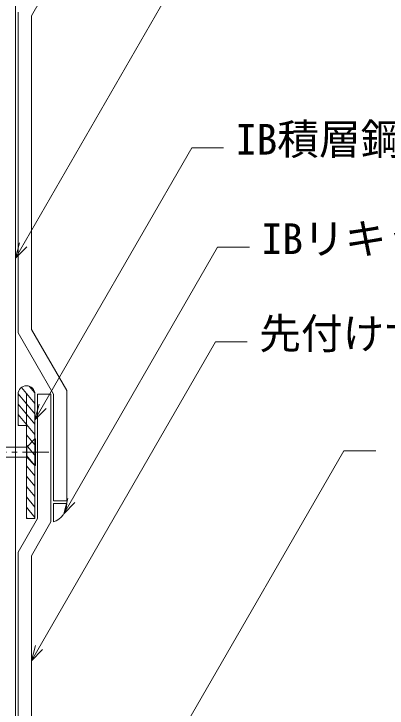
# Model space of a CAD drawing. Units: millimetres, scale not verified. Extents: x -840 to 840, y -594 to 594.
# Drawn here: x -364.4 to -223.6, y -76.7 to 185 of the extents above; entities that cross this region are included whole.
import ezdxf
from ezdxf.enums import TextEntityAlignment as Align

# ---------------------------------------------------------------- set-up
doc = ezdxf.new("R2010")
doc.units = ezdxf.units.MM
doc.header["$LTSCALE"] = 2
doc.linetypes.add('CHAIN1', pattern=[8, 5, -1, 1, -1])
for name, color, linetype, lineweight in [('0-0_断熱材', 4, 'Continuous', 9), ('0-3_文字', 5, 'Continuous', 9), ('0-8_中心線', 2, 'CHAIN1', 9), ('0-A_IBｼｰﾄ', 4, 'Continuous', 9), ('0-B_寸法線', 7, 'Continuous', 9), ('0-D_部材(積層鋼板)', 4, 'Continuous', 9), ('0-E_部材(ﾋﾞｽ類)', 7, 'Continuous', 9), ('1-0_IBリキッド', 7, 'Continuous', 9)]:
    doc.layers.add(name, color=color, linetype=linetype, lineweight=lineweight)
doc.styles.add('ＭＳ ゴシック', font='')
doc.styles.get('ＭＳ ゴシック').set_extended_font_data('MS Gothic')

msp = doc.modelspace()

# ---------------------------------------------------------------- linework, layer by layer
at = {"layer": '0-0_断熱材', "color": 7}
msp.add_lwpolyline([(-398.815, 220.546), (-363.815, 220.546), (-363.815, -104.155)], dxfattribs=at)
at = {"layer": '0-8_中心線'}
msp.add_line((-351.228, 19.845), (-436.199, 19.845), dxfattribs=at)
at = {"layer": '0-A_IBｼｰﾄ', "color": 7}
for p, q in [((-354.415, 190.206), (-357.815, 184.317)), ((-362.815, 64.773), (-362.815, 185.657)), ((-357.815, 66.112), (-357.815, 184.317)), ((-357.815, 66.112), (-344.481, 43.018)), ((-362.815, 64.773), (-349.481, 41.679)), ((-355.481, -5.155), (-355.481, 41.679)), ((-355.481, 41.679), (-350.481, 41.679)), ((-350.481, -6.494), (-350.481, 41.679)), ((-349.481, 1.506), (-349.481, 41.679)), ((-355.481, -5.155), (-362.815, -17.856)), ((-350.481, -6.494), (-357.815, -19.196)), ((-362.815, -144.596), (-362.815, -17.856)), ((-357.815, -144.596), (-357.815, -19.196))]:
    msp.add_line(p, q, dxfattribs=at)
msp.add_lwpolyline([(-349.481, 1.506), (-344.481, 1.506), (-344.481, 43.018)], dxfattribs=at)
at = {"layer": '0-B_寸法線'}
for p, q in [((-363.815, 92.995), (-289.703, 221.361)), ((-356.481, 32.069), (-297.282, 134.607)), ((-297.282, 134.607), (-285.282, 134.607)), ((-345.607, -3.417), (-287.564, 97.118)), ((-287.564, 97.118), (-275.564, 97.118)), ((-357.815, -58.853), (-288.403, 61.373)), ((-288.403, 61.373), (-276.403, 61.373)), ((-327.165, -130.805), (-239.904, 20.337)), ((-239.904, 20.337), (-227.904, 20.337))]:
    msp.add_line(p, q, dxfattribs=at)
for points in [[(-359.572, 97.237), (-363.815, 92.995), (-362.262, 98.79)], [(-352.239, 36.312), (-356.481, 32.069), (-354.929, 37.865)], [(-341.364, 0.825), (-345.607, -3.417), (-344.054, 2.378)], [(-353.572, -54.61), (-357.815, -58.853), (-356.262, -53.057)]]:
    msp.add_lwpolyline(points, dxfattribs=at)
at = {"layer": '0-D_部材(積層鋼板)'}
for p, q in [((-358.62, 44.66), (-356.528, 42.151)), ((-361.512, 44.226), (-356.481, 38.191)), ((-362.797, 41.862), (-356.481, 34.287)), ((-362.815, 37.979), (-356.481, 30.382)), ((-362.815, 34.075), (-356.481, 26.478)), ((-362.815, 30.171), (-362.543, 29.845)), ((-359.648, 26.372), (-356.481, 22.574)), ((-359.648, 18.564), (-356.481, 14.766)), ((-359.648, 14.66), (-356.481, 10.861)), ((-359.648, 10.756), (-356.481, 6.957)), ((-359.648, 6.851), (-356.481, 3.053)), ((-359.648, 2.947), (-356.481, -0.851)), ((-359.648, -0.957), (-356.481, -4.756)), ((-359.648, -4.861), (-359.404, -5.155))]:
    msp.add_line(p, q, dxfattribs=at)
for points in [[(-362.815, 41.679), (-362.815, 29.845), (-359.648, 29.845), (-359.648, 19.845), (-356.481, 19.845), (-356.481, 41.679)], [(-359.648, 22.468), (-357.462, 19.845), (-356.481, 18.67)]]:
    msp.add_lwpolyline(points, dxfattribs=at)
at = {"layer": '0-D_部材(積層鋼板)', "color": 7}
for points in [[(-362.815, 41.679), (-362.815, 29.845), (-359.648, 29.845)], [(-359.648, 41.679), (-359.648, -5.155), (-356.481, -5.155), (-356.481, 41.679)]]:
    msp.add_lwpolyline(points, dxfattribs=at)
at = {"layer": '0-D_部材(積層鋼板)'}
msp.add_lwpolyline([(-359.648, -5.155), (-356.481, -5.155), (-356.481, 19.845), (-359.648, 19.845)], close=True, dxfattribs=at)
msp.add_arc((-359.648, 41.679), 3.167, 0, 180, dxfattribs=at)
at = {"layer": '0-D_部材(積層鋼板)', "color": 7}
msp.add_arc((-359.648, 41.679), 3.167, 0, 180, dxfattribs=at)
at = {"layer": '0-E_部材(ﾋﾞｽ類)'}
for p, q in [((-387.185, 21.714), (-359.593, 21.714)), ((-386.401, 17.976), (-359.593, 17.976))]:
    msp.add_line(p, q, dxfattribs=at)
msp.add_lwpolyline([(-356.481, 24.847), (-359.593, 21.714), (-359.593, 17.976), (-356.481, 14.844)], dxfattribs=at)
msp.add_lwpolyline([(-356.228, 24.847), (-356.481, 24.847), (-356.481, 14.844), (-356.228, 14.844)], close=True, dxfattribs=at)
at = {"layer": '1-0_IBリキッド'}
for p, q in [((-349.481, -6.494), (-349.481, 0.506)), ((-349.481, 0.506), (-344.481, 0.506))]:
    msp.add_line(p, q, dxfattribs=at)
msp.add_arc((-351.881, 0.506), 7.4, 288.92464, 0, dxfattribs=at)

# ---------------------------------------------------------------- texts
at = {"layer": '0-3_文字', "color": 7, "style": 'ＭＳ ゴシック'}
for s, p in [('IB積層鋼板♯60', (-280.742, 128.548)), ('IBリキッド', (-271.023, 91.059)), ('先付けサンタックIB-HWCシート t=1.5㎜以上', (-271.863, 55.314))]:
    msp.add_text(s, height=11.54, dxfattribs=at).set_placement(p, align=Align.BOTTOM_LEFT)

doc.saveas('drawing.dxf')
